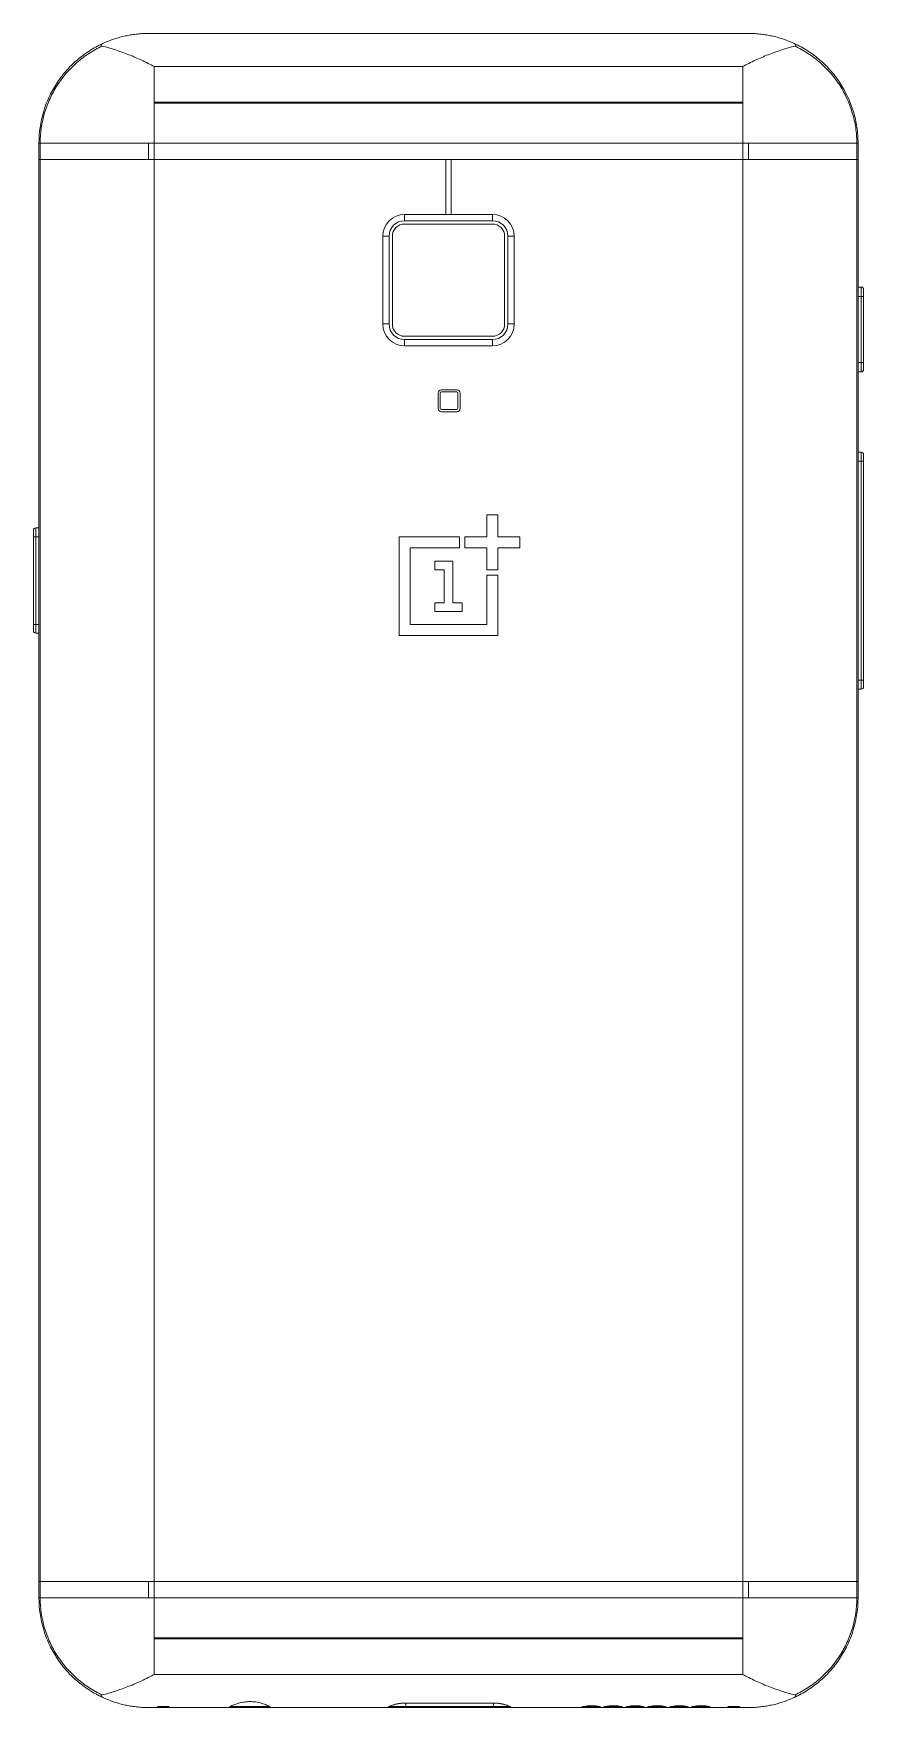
# Paper-space layout '_Bottom' of a CAD drawing. Header units: millimetres. Extents: x -38 to 38, y -76 to 76.
import ezdxf

# ---------------------------------------------------------------- set-up
doc = ezdxf.new("R2010")
doc.units = ezdxf.units.MM

psp = doc.layouts.new('_Bottom')

# ---------------------------------------------------------------- linework, layer by layer
at = {"color": 7, "linetype": 'Continuous', "lineweight": 15}
for p, q in [((-27.35, 76.35), (27.35, 76.35)), ((-26.83, 73.34), (26.83, 73.34)), ((-26.83, 70.07), (-26.83, 73.34)), ((26.83, 73.34), (26.83, 70.07)), ((26.83, 70.07), (-26.83, 70.07)), ((-26.83, 66.35), (-26.83, 69.98)), ((-26.83, 69.98), (26.83, 69.98)), ((26.83, 69.98), (26.83, 66.35)), ((-37.37, 64.85), (-37.37, 66.35)), ((-37.37, 66.35), (-37.24, 66.35)), ((-37.24, 64.85), (-37.24, 66.35)), ((-27.36, 64.85), (-27.36, 66.35)), ((-26.83, 64.85), (-26.83, 66.35)), ((-26.83, 66.35), (26.83, 66.35)), ((26.83, 64.85), (26.83, 66.35)), ((27.36, 64.85), (27.36, 66.35)), ((37.24, 64.85), (37.24, 66.35)), ((37.24, 66.35), (37.37, 66.35)), ((37.37, 64.85), (37.37, 66.35)), ((-37.37, 64.85), (-37.24, 64.85)), ((-37.35, -64.85), (-37.35, 64.85)), ((-37.24, 64.85), (-37.24, -64.85)), ((-26.83, 64.85), (26.83, 64.85)), ((-26.83, -64.85), (-26.83, 64.85)), ((-0.25, 64.85), (-0.25, 59.85)), ((0.25, 59.85), (0.25, 64.85)), ((26.83, 64.85), (26.83, -64.85)), ((37.24, -64.85), (37.24, 64.85)), ((37.24, 64.85), (37.37, 64.85)), ((37.35, 64.85), (37.35, -64.85)), ((4, 59.85), (-4, 59.85)), ((-4, 59.85), (-4, 59.27)), ((4, 59.85), (4, 59.27)), ((4, 59.27), (-4, 59.27)), ((4, 58.97), (-4, 58.97)), ((-6, 57.85), (-5.42, 57.85)), ((-6, 57.85), (-6, 49.85)), ((-5.42, 57.85), (-5.42, 49.85)), ((-5.12, 57.85), (-5.12, 49.85)), ((5.12, 49.85), (5.12, 57.85)), ((5.42, 49.85), (5.42, 57.85)), ((5.42, 57.85), (6, 57.85)), ((6, 49.85), (6, 57.85)), ((37.65, 53.22), (37.35, 53.22)), ((37.85, 52.35), (37.35, 52.35)), ((37.65, 45.48), (37.65, 53.22)), ((37.85, 53.02), (37.85, 45.68)), ((-6, 49.85), (-5.42, 49.85)), ((5.42, 49.85), (6, 49.85)), ((-4, 48.73), (4, 48.73)), ((-4, 48.43), (4, 48.43)), ((-4, 48.43), (-4, 47.85)), ((-4, 47.85), (4, 47.85)), ((4, 48.43), (4, 47.85)), ((37.85, 46.35), (37.35, 46.35)), ((37.35, 45.48), (37.65, 45.48)), ((-0.95, 43.55), (-0.95, 42.15)), ((-0.75, 43.55), (-0.75, 42.15)), ((0.75, 43.85), (-0.65, 43.85)), ((0.75, 43.65), (-0.65, 43.65)), ((0.85, 42.15), (0.85, 43.55)), ((1.05, 42.15), (1.05, 43.55)), ((-0.65, 42.05), (0.75, 42.05)), ((-0.65, 41.85), (0.75, 41.85)), ((37.65, 38.15), (37.35, 38.15)), ((37.85, 37.35), (37.35, 37.35)), ((37.65, 16.55), (37.65, 38.15)), ((37.85, 37.95), (37.85, 16.75)), ((4.5, 32.43), (3.5, 32.43)), ((3.5, 32.43), (3.5, 30.43)), ((4.5, 30.43), (4.5, 32.43)), ((-37.85, 21.85), (-37.85, 31.05)), ((-37.35, 31.25), (-37.65, 31.25)), ((-37.65, 31.25), (-37.65, 21.65)), ((-37.85, 30.45), (-37.35, 30.45)), ((1, 30.43), (-4.5, 30.43)), ((-4.5, 30.43), (-4.5, 21.43)), ((-3.5, 22.43), (-3.5, 29.43)), ((-3.5, 29.43), (1, 29.43)), ((1, 29.43), (1, 30.43)), ((3.5, 30.43), (1.5, 30.43)), ((1.5, 30.43), (1.5, 29.43)), ((1.5, 29.43), (3.5, 29.43)), ((3.5, 29.43), (3.5, 27.43)), ((6.5, 30.43), (4.5, 30.43)), ((4.5, 27.43), (4.5, 29.43)), ((4.5, 29.43), (6.5, 29.43)), ((6.5, 29.43), (6.5, 30.43)), ((0.4, 28.23), (-1.25, 28.23)), ((-1.25, 28.23), (-1.25, 27.43)), ((0.4, 24.43), (0.4, 28.23)), ((-1.25, 27.43), (-0.4, 27.43)), ((-0.4, 27.43), (-0.4, 24.43)), ((3.5, 27.43), (4.5, 27.43)), ((4.5, 26.93), (3.5, 26.93)), ((3.5, 26.93), (3.5, 22.43)), ((4.5, 21.43), (4.5, 26.93)), ((-0.4, 24.43), (-1.25, 24.43)), ((-1.25, 24.43), (-1.25, 23.63)), ((-1.25, 23.63), (1.25, 23.63)), ((1.25, 24.43), (0.4, 24.43)), ((1.25, 23.63), (1.25, 24.43)), ((-37.85, 22.45), (-37.35, 22.45)), ((-37.65, 21.65), (-37.35, 21.65)), ((-4.5, 21.43), (4.5, 21.43)), ((3.5, 22.43), (-3.5, 22.43)), ((37.85, 17.35), (37.35, 17.35)), ((37.35, 16.55), (37.65, 16.55)), ((-37.37, -64.85), (-37.37, -66.35)), ((-37.37, -64.85), (-37.24, -64.85)), ((-37.24, -64.85), (-37.24, -66.35)), ((-27.36, -64.85), (-27.36, -66.35)), ((-26.83, -64.85), (26.83, -64.85)), ((-26.83, -64.85), (-26.83, -66.35)), ((26.83, -64.85), (26.83, -66.35)), ((27.36, -64.85), (27.36, -66.35)), ((37.24, -64.85), (37.24, -66.35)), ((37.24, -64.85), (37.37, -64.85)), ((37.37, -64.85), (37.37, -66.35)), ((-37.37, -66.35), (-37.24, -66.35)), ((-27.36, -66.35), (27.36, -66.35)), ((-26.83, -69.98), (-26.83, -66.35)), ((26.83, -66.35), (26.83, -69.98)), ((37.24, -66.35), (37.37, -66.35)), ((-26.83, -69.98), (26.83, -69.98)), ((-26.83, -73.34), (-26.83, -70.07)), ((-26.83, -70.07), (26.83, -70.07)), ((26.83, -70.07), (26.83, -73.34)), ((26.83, -73.34), (-26.83, -73.34)), ((-27.35, -76.35), (27.35, -76.35)), ((-19.84, -76.25), (-16.36, -76.25)), ((-5.4, -76.25), (5.59, -76.25)), ((-3.9, -75.94), (4.1, -75.94)), ((-3.9, -75.94), (4.1, -75.94)), ((-3.9, -75.94), (-3.9, -76.35)), ((4.1, -75.94), (4.1, -76.35)), ((12.27, -76.25), (13.74, -76.25)), ((14.27, -76.25), (15.74, -76.25)), ((16.27, -76.25), (17.74, -76.25)), ((18.27, -76.25), (19.74, -76.25)), ((20.27, -76.25), (21.74, -76.25)), ((22.27, -76.25), (23.74, -76.25)), ((25.5, -76.25), (26.5, -76.25))]:
    psp.add_line(p, q, dxfattribs=at)
at = {"color": 8, "linetype": 'Continuous', "lineweight": 15}
psp.add_line((-26.48, -76.25), (-25.51, -76.25), dxfattribs=at)
at = {"color": 8, "linetype": 'Continuous', "lineweight": 15, "flags": 128}
psp.add_lwpolyline([(-16.26, -76.32), (-16.25, -76.32), (-16.26, -76.35), (-16.26, -76.35), (-16.26, -76.35)], dxfattribs=at)
at = {"color": 7, "linetype": 'Continuous', "lineweight": 15}
for centre, radius, start, end in [((-4, 57.85), 2, 90, 180), ((4, 57.85), 2, 0, 90), ((-4, 57.85), 1.42, 90, 180), ((-4, 57.85), 1.12, 90, 180), ((4, 57.85), 1.42, 0, 90), ((4, 57.85), 1.12, 0, 90), ((37.65, 53.02), 0.2, 0, 90), ((-4, 49.85), 2, 180, 270), ((-4, 49.85), 1.42, 180, 270), ((-4, 49.85), 1.12, 180, 270), ((4, 49.85), 1.42, 270, 0), ((4, 49.85), 1.12, 270, 0), ((4, 49.85), 2, 270, 0), ((37.65, 45.68), 0.2, 270, 360), ((-0.65, 43.55), 0.3, 90, 180), ((-0.65, 43.55), 0.1, 90, 180), ((0.75, 43.55), 0.3, 0, 90), ((0.75, 43.55), 0.1, 360, 90), ((-0.65, 42.15), 0.3, 180, 270), ((-0.65, 42.15), 0.1, 180, 270), ((0.75, 42.15), 0.3, 270, 0), ((0.75, 42.15), 0.1, 270, 360), ((37.65, 37.95), 0.2, 0, 90), ((-37.65, 31.05), 0.2, 90, 180), ((-37.65, 21.85), 0.2, 180, 270), ((37.65, 16.75), 0.2, 270, 0)]:
    psp.add_arc(centre, radius, start, end, dxfattribs=at)
for points, knots in [([(-27.35, 76.35), (-27.46, 76.35), (-27.56, 76.35), (-27.77, 76.34), (-27.87, 76.34), (-28.15, 76.32), (-28.32, 76.3), (-28.66, 76.26), (-28.83, 76.24), (-29.15, 76.19), (-29.31, 76.16), (-29.8, 76.05), (-30.13, 75.96), (-30.82, 75.74), (-31.18, 75.6), (-31.53, 75.43)], [0, 0, 0, 0, 0.0625, 0.0625, 0.125, 0.125, 0.25, 0.25, 0.375, 0.375, 0.5, 0.5, 0.75, 0.75, 1, 1, 1, 1]), ([(31.53, 75.43), (31.18, 75.6), (30.82, 75.74), (30.14, 75.96), (29.8, 76.05), (29.32, 76.16), (29.15, 76.19), (28.83, 76.24), (28.67, 76.26), (28.33, 76.3), (28.15, 76.32), (27.86, 76.34), (27.76, 76.34), (27.56, 76.35), (27.46, 76.35), (27.35, 76.35)], [0, 0, 0, 0, 0.25, 0.25, 0.5, 0.5, 0.625, 0.625, 0.75, 0.75, 0.875, 0.875, 0.9375, 0.9375, 1, 1, 1, 1]), ([(-37.35, 66.35), (-37.35, 67.32), (-37.21, 68.27), (-36.87, 69.41), (-36.8, 69.64), (-36.63, 70.09), (-36.54, 70.31), (-36.24, 70.95), (-36.01, 71.37), (-35.5, 72.16), (-35.21, 72.55), (-34.6, 73.26), (-34.27, 73.59), (-33.73, 74.05), (-33.55, 74.2), (-33.17, 74.48), (-32.97, 74.62), (-32.38, 75.01), (-31.96, 75.24), (-31.53, 75.43)], [0, 0, 0, 0, 0.25, 0.25, 0.3125, 0.3125, 0.375, 0.375, 0.5, 0.5, 0.625, 0.625, 0.75, 0.75, 0.8125, 0.8125, 0.875, 0.875, 1, 1, 1, 1]), ([(-31.59, 75.2), (-32, 75.01), (-32.4, 74.78), (-33.18, 74.28), (-33.55, 74), (-34.23, 73.39), (-34.56, 73.07), (-35.16, 72.38), (-35.43, 72), (-35.93, 71.23), (-36.15, 70.83), (-36.44, 70.2), (-36.53, 69.99), (-36.69, 69.55), (-36.77, 69.33), (-37.1, 68.21), (-37.24, 67.3), (-37.24, 66.35)], [0, 0, 0, 0, 0.125, 0.125, 0.25, 0.25, 0.375, 0.375, 0.5, 0.5, 0.625, 0.625, 0.6875, 0.6875, 0.75, 0.75, 1, 1, 1, 1]), ([(-31.53, 75.43), (-31.56, 75.42), (-31.59, 75.41), (-31.64, 75.37), (-31.66, 75.35), (-31.69, 75.3), (-31.69, 75.27), (-31.65, 75.23), (-31.62, 75.21), (-31.59, 75.2)], [0, 0, 0, 0, 0.25, 0.25, 0.5, 0.5, 0.75, 0.75, 1, 1, 1, 1]), ([(-26.83, 73.34), (-27.02, 73.43), (-27.21, 73.53), (-27.6, 73.72), (-27.79, 73.82), (-28.37, 74.09), (-28.76, 74.26), (-29.95, 74.73), (-30.76, 74.99), (-31.59, 75.2)], [0, 0, 0, 0, 0.125, 0.125, 0.25, 0.25, 0.5, 0.5, 1, 1, 1, 1]), ([(31.59, 75.2), (30.77, 74.99), (29.96, 74.73), (28.76, 74.26), (28.37, 74.09), (27.79, 73.82), (27.59, 73.72), (27.21, 73.53), (27.02, 73.43), (26.83, 73.34)], [0, 0, 0, 0, 0.5, 0.5, 0.75, 0.75, 0.875, 0.875, 1, 1, 1, 1]), ([(31.59, 75.2), (31.62, 75.21), (31.65, 75.23), (31.69, 75.27), (31.69, 75.3), (31.66, 75.35), (31.64, 75.37), (31.59, 75.41), (31.56, 75.42), (31.53, 75.43)], [0, 0, 0, 0, 0.25, 0.25, 0.5, 0.5, 0.75, 0.75, 1, 1, 1, 1]), ([(31.53, 75.43), (31.96, 75.24), (32.38, 75.01), (33.17, 74.5), (33.55, 74.21), (34.27, 73.59), (34.6, 73.26), (35.21, 72.55), (35.5, 72.17), (36.27, 70.97), (36.66, 70.12), (37.07, 68.74), (37.18, 68.27), (37.31, 67.32), (37.35, 66.84), (37.35, 66.35)], [0, 0, 0, 0, 0.125, 0.125, 0.25, 0.25, 0.375, 0.375, 0.5, 0.5, 0.75, 0.75, 0.875, 0.875, 1, 1, 1, 1]), ([(37.24, 66.35), (37.24, 66.82), (37.2, 67.29), (37.07, 68.22), (36.96, 68.68), (36.56, 70.01), (36.18, 70.85), (35.43, 72.01), (35.15, 72.38), (34.56, 73.07), (34.23, 73.39), (33.54, 74), (33.17, 74.28), (32.4, 74.78), (32, 75.01), (31.59, 75.2)], [0, 0, 0, 0, 0.125, 0.125, 0.25, 0.25, 0.5, 0.5, 0.625, 0.625, 0.75, 0.75, 0.875, 0.875, 1, 1, 1, 1]), ([(-26.83, 69.98), (-26.83, 69.99), (-26.83, 70.02), (-26.83, 70.05), (-26.83, 70.07)], [0, 0, 0, 0, 0.498457, 1, 1, 1, 1]), ([(26.83, 70.07), (26.83, 70.05), (26.83, 70.02), (26.83, 69.99), (26.83, 69.98)], [0, 0, 0, 0, 0.5015431, 1, 1, 1, 1]), ([(-37.24, 66.35), (-36.4, 66.35), (-34.63, 66.35), (-31.32, 66.35), (-28.86, 66.35), (-27.36, 66.35)], [0, 0, 0, 0, 0.274999, 0.555154, 1, 1, 1, 1]), ([(-27.36, 66.35), (-27.26, 66.35), (-27.08, 66.35), (-26.91, 66.35), (-26.83, 66.35)], [0, 0, 0, 0, 0.5601057, 1, 1, 1, 1]), ([(26.83, 66.35), (26.93, 66.35), (27.1, 66.35), (27.28, 66.35), (27.36, 66.35)], [0, 0, 0, 0, 0.560105, 1, 1, 1, 1]), ([(27.36, 66.35), (28.32, 66.35), (30.23, 66.35), (32.86, 66.35), (35.2, 66.35), (36.58, 66.35), (37.24, 66.35)], [0, 0, 0, 0, 0.283277, 0.565486, 0.784394, 1, 1, 1, 1]), ([(-37.24, 64.85), (-36.4, 64.85), (-34.63, 64.85), (-31.32, 64.85), (-28.86, 64.85), (-27.36, 64.85)], [0, 0, 0, 0, 0.274999, 0.555154, 1, 1, 1, 1]), ([(-27.36, 64.85), (-27.26, 64.85), (-27.08, 64.85), (-26.91, 64.85), (-26.83, 64.85)], [0, 0, 0, 0, 0.5601057, 1, 1, 1, 1]), ([(26.83, 64.85), (26.93, 64.85), (27.1, 64.85), (27.28, 64.85), (27.36, 64.85)], [0, 0, 0, 0, 0.560105, 1, 1, 1, 1]), ([(27.36, 64.85), (28.32, 64.85), (30.23, 64.85), (32.86, 64.85), (35.2, 64.85), (36.58, 64.85), (37.24, 64.85)], [0, 0, 0, 0, 0.283277, 0.565486, 0.784394, 1, 1, 1, 1]), ([(-37.24, -64.85), (-36.4, -64.85), (-34.63, -64.85), (-31.32, -64.85), (-28.86, -64.85), (-27.36, -64.85)], [0, 0, 0, 0, 0.274999, 0.555154, 1, 1, 1, 1]), ([(-27.36, -64.85), (-27.26, -64.85), (-27.08, -64.85), (-26.9, -64.85), (-26.83, -64.85)], [0, 0, 0, 0, 0.56, 1, 1, 1, 1]), ([(-27.36, -64.85), (-27.26, -64.85), (-27.08, -64.85), (-26.91, -64.85), (-26.83, -64.85)], [0, 0, 0, 0, 0.5601057, 1, 1, 1, 1]), ([(26.83, -64.85), (26.93, -64.85), (27.1, -64.85), (27.28, -64.85), (27.36, -64.85)], [0, 0, 0, 0, 0.56, 1, 1, 1, 1]), ([(26.83, -64.85), (26.93, -64.85), (27.1, -64.85), (27.28, -64.85), (27.36, -64.85)], [0, 0, 0, 0, 0.560105, 1, 1, 1, 1]), ([(27.36, -64.85), (28.32, -64.85), (30.23, -64.85), (32.86, -64.85), (35.2, -64.85), (36.58, -64.85), (37.24, -64.85)], [0, 0, 0, 0, 0.283277, 0.565486, 0.784394, 1, 1, 1, 1]), ([(-31.53, -75.43), (-31.96, -75.24), (-32.38, -75.01), (-32.97, -74.62), (-33.17, -74.48), (-33.55, -74.2), (-33.73, -74.05), (-34.27, -73.59), (-34.6, -73.26), (-35.21, -72.55), (-35.5, -72.16), (-36.01, -71.37), (-36.24, -70.95), (-36.54, -70.31), (-36.63, -70.09), (-36.8, -69.64), (-36.87, -69.41), (-37.21, -68.27), (-37.35, -67.32), (-37.35, -66.35)], [0, 0, 0, 0, 0.125, 0.125, 0.1875, 0.1875, 0.25, 0.25, 0.375, 0.375, 0.5, 0.5, 0.625, 0.625, 0.6875, 0.6875, 0.75, 0.75, 1, 1, 1, 1]), ([(-37.24, -66.35), (-37.24, -67.3), (-37.1, -68.21), (-36.77, -69.33), (-36.69, -69.55), (-36.53, -69.99), (-36.44, -70.2), (-36.15, -70.83), (-35.93, -71.23), (-35.43, -72), (-35.16, -72.38), (-34.56, -73.07), (-34.23, -73.39), (-33.55, -74), (-33.18, -74.28), (-32.4, -74.78), (-32, -75.01), (-31.59, -75.2)], [0, 0, 0, 0, 0.25, 0.25, 0.3125, 0.3125, 0.375, 0.375, 0.5, 0.5, 0.625, 0.625, 0.75, 0.75, 0.875, 0.875, 1, 1, 1, 1]), ([(-31.85, -66.35), (-32.02, -66.35), (-32.34, -66.35), (-32.83, -66.35), (-33.31, -66.35), (-33.77, -66.35), (-34.23, -66.35), (-34.69, -66.35), (-35.13, -66.35), (-35.57, -66.35), (-36, -66.35), (-36.42, -66.35), (-36.83, -66.35), (-37.1, -66.35), (-37.24, -66.35)], [0, 0, 0, 0, 0.088721, 0.176342, 0.262896, 0.348417, 0.432942, 0.516508, 0.599153, 0.680917, 0.761841, 0.841966, 0.921338, 1, 1, 1, 1]), ([(-37.24, -66.35), (-36.4, -66.35), (-34.63, -66.35), (-31.32, -66.35), (-28.86, -66.35), (-27.36, -66.35)], [0, 0, 0, 0, 0.274999, 0.555154, 1, 1, 1, 1]), ([(-27.36, -66.35), (-27.56, -66.35), (-27.95, -66.35), (-28.53, -66.35), (-29.11, -66.35), (-29.67, -66.35), (-30.23, -66.35), (-30.78, -66.35), (-31.32, -66.35), (-31.68, -66.35), (-31.85, -66.35)], [0, 0, 0, 0, 0.131291, 0.260709, 0.38829, 0.514071, 0.638091, 0.760391, 0.881012, 1, 1, 1, 1]), ([(-27.36, -66.35), (-27.26, -66.35), (-27.08, -66.35), (-26.91, -66.35), (-26.83, -66.35)], [0, 0, 0, 0, 0.5601057, 1, 1, 1, 1]), ([(26.83, -66.35), (26.93, -66.35), (27.1, -66.35), (27.28, -66.35), (27.36, -66.35)], [0, 0, 0, 0, 0.560105, 1, 1, 1, 1]), ([(30.23, -66.35), (30.04, -66.35), (29.67, -66.35), (29.1, -66.35), (28.53, -66.35), (27.95, -66.35), (27.55, -66.35), (27.36, -66.35)], [0, 0, 0, 0, 0.194375, 0.391503, 0.591445, 0.794259, 1, 1, 1, 1]), ([(27.36, -66.35), (28.32, -66.35), (30.23, -66.35), (32.86, -66.35), (35.2, -66.35), (36.58, -66.35), (37.24, -66.35)], [0, 0, 0, 0, 0.283277, 0.565486, 0.784394, 1, 1, 1, 1]), ([(35.2, -66.35), (35.06, -66.35), (34.78, -66.35), (34.36, -66.35), (33.93, -66.35), (33.49, -66.35), (33.04, -66.35), (32.59, -66.35), (32.13, -66.35), (31.67, -66.35), (31.19, -66.35), (30.71, -66.35), (30.39, -66.35), (30.23, -66.35)], [0, 0, 0, 0, 0.085938, 0.172769, 0.26053, 0.349256, 0.438979, 0.529731, 0.621545, 0.714451, 0.808476, 0.90365, 1, 1, 1, 1]), ([(37.35, -66.35), (37.35, -67.32), (37.21, -68.27), (36.87, -69.41), (36.8, -69.64), (36.63, -70.09), (36.54, -70.31), (36.24, -70.95), (36.01, -71.37), (35.5, -72.16), (35.21, -72.55), (34.6, -73.26), (34.27, -73.59), (33.73, -74.05), (33.55, -74.2), (33.17, -74.48), (32.97, -74.62), (32.38, -75.01), (31.96, -75.24), (31.53, -75.43)], [0, 0, 0, 0, 0.25, 0.25, 0.3125, 0.3125, 0.375, 0.375, 0.5, 0.5, 0.625, 0.625, 0.75, 0.75, 0.8125, 0.8125, 0.875, 0.875, 1, 1, 1, 1]), ([(31.59, -75.2), (32, -75.01), (32.4, -74.78), (33.18, -74.28), (33.55, -74), (34.23, -73.39), (34.56, -73.07), (35.16, -72.38), (35.43, -72), (35.93, -71.23), (36.15, -70.83), (36.44, -70.2), (36.53, -69.99), (36.69, -69.55), (36.77, -69.33), (37.1, -68.21), (37.24, -67.3), (37.24, -66.35)], [0, 0, 0, 0, 0.125, 0.125, 0.25, 0.25, 0.375, 0.375, 0.5, 0.5, 0.625, 0.625, 0.6875, 0.6875, 0.75, 0.75, 1, 1, 1, 1]), ([(37.24, -66.35), (37.1, -66.35), (36.84, -66.35), (36.44, -66.35), (36.03, -66.35), (35.62, -66.35), (35.34, -66.35), (35.2, -66.35)], [0, 0, 0, 0, 0.196362, 0.394438, 0.594336, 0.796156, 1, 1, 1, 1]), ([(-26.83, -70.07), (-26.83, -70.05), (-26.83, -70.02), (-26.83, -69.99), (-26.83, -69.98)], [0, 0, 0, 0, 0.501543, 1, 1, 1, 1]), ([(26.83, -69.98), (26.83, -69.99), (26.83, -70.02), (26.83, -70.05), (26.83, -70.07)], [0, 0, 0, 0, 0.498457, 1, 1, 1, 1]), ([(-31.59, -75.2), (-30.76, -74.99), (-29.95, -74.73), (-28.76, -74.26), (-28.37, -74.09), (-27.79, -73.82), (-27.6, -73.72), (-27.21, -73.53), (-27.02, -73.43), (-26.83, -73.34)], [0, 0, 0, 0, 0.5, 0.5, 0.75, 0.75, 0.875, 0.875, 1, 1, 1, 1]), ([(26.83, -73.34), (27.02, -73.43), (27.21, -73.53), (27.6, -73.72), (27.79, -73.82), (28.37, -74.09), (28.76, -74.26), (29.95, -74.73), (30.76, -74.99), (31.59, -75.2)], [0, 0, 0, 0, 0.125, 0.125, 0.25, 0.25, 0.5, 0.5, 1, 1, 1, 1]), ([(-31.59, -75.2), (-31.62, -75.21), (-31.65, -75.23), (-31.69, -75.27), (-31.69, -75.3), (-31.66, -75.35), (-31.64, -75.37), (-31.59, -75.41), (-31.56, -75.42), (-31.53, -75.43)], [0, 0, 0, 0, 0.25, 0.25, 0.5, 0.5, 0.75, 0.75, 1, 1, 1, 1]), ([(-31.53, -75.43), (-31.18, -75.6), (-30.82, -75.74), (-30.14, -75.96), (-29.8, -76.05), (-29.32, -76.16), (-29.15, -76.19), (-28.83, -76.24), (-28.67, -76.26), (-28.33, -76.3), (-28.15, -76.32), (-27.86, -76.34), (-27.76, -76.34), (-27.56, -76.35), (-27.46, -76.35), (-27.35, -76.35)], [0, 0, 0, 0, 0.25, 0.25, 0.5, 0.5, 0.625, 0.625, 0.75, 0.75, 0.875, 0.875, 0.9375, 0.9375, 1, 1, 1, 1]), ([(-26.59, -76.35), (-26.62, -76.33), (-26.57, -76.31), (-26.34, -76.26), (-26.17, -76.25), (-25.83, -76.25), (-25.66, -76.26), (-25.43, -76.31), (-25.38, -76.33), (-25.41, -76.35)], [0, 0, 0, 0, 0.25, 0.25, 0.5, 0.5, 0.75, 0.75, 1, 1, 1, 1]), ([(-26.59, -76.35), (-26.58, -76.35), (-26.57, -76.35), (-26.56, -76.34), (-26.55, -76.34), (-26.54, -76.33), (-26.53, -76.33), (-26.52, -76.32), (-26.52, -76.31), (-26.51, -76.3), (-26.5, -76.29), (-26.5, -76.28), (-26.5, -76.27), (-26.5, -76.27), (-26.5, -76.26), (-26.5, -76.26), (-26.5, -76.25), (-26.5, -76.25), (-26.5, -76.25)], [0, 0, 0, 0, 0.0000335251, 0.0000335251, 0.0000335251, 0.0000670493, 0.0000670493, 0.0000670493, 0.0001005906, 0.0001005906, 0.0001005906, 0.0001341925, 0.0001341925, 0.0001341925, 0.0001494867, 0.0001494867, 0.0001494867, 0.0001548692, 0.0001548692, 0.0001548692, 0.0001548692]), ([(-25.41, -76.35), (-25.42, -76.35), (-25.43, -76.35), (-25.44, -76.34), (-25.45, -76.34), (-25.46, -76.33), (-25.47, -76.33), (-25.48, -76.32), (-25.48, -76.31), (-25.49, -76.3), (-25.5, -76.29), (-25.5, -76.28), (-25.5, -76.27), (-25.5, -76.27), (-25.5, -76.26), (-25.5, -76.26), (-25.5, -76.25), (-25.5, -76.25), (-25.5, -76.25)], [0, 0, 0, 0, 0.0000335251, 0.0000335251, 0.0000335251, 0.0000670493, 0.0000670493, 0.0000670493, 0.0001005906, 0.0001005906, 0.0001005906, 0.0001341925, 0.0001341925, 0.0001341925, 0.0001494867, 0.0001494867, 0.0001494867, 0.0001548692, 0.0001548692, 0.0001548692, 0.0001548692]), ([(-19.94, -76.35), (-19.93, -76.35), (-19.92, -76.35), (-19.91, -76.34), (-19.9, -76.34), (-19.89, -76.33), (-19.88, -76.33), (-19.87, -76.32), (-19.87, -76.31), (-19.86, -76.3), (-19.85, -76.29), (-19.85, -76.28), (-19.85, -76.27), (-19.85, -76.27), (-19.85, -76.26), (-19.84, -76.26), (-19.84, -76.25), (-19.84, -76.25), (-19.84, -76.25)], [0, 0, 0, 0, 0.0000335314, 0.0000335314, 0.0000335314, 0.0000670612, 0.0000670612, 0.0000670612, 0.0001006149, 0.0001006149, 0.0001006149, 0.0001342263, 0.0001342263, 0.0001342263, 0.0001496447, 0.0001496447, 0.0001496447, 0.000155341, 0.000155341, 0.000155341, 0.000155341]), ([(-19.93, -76.32), (-19.93, -76.3), (-19.93, -76.26), (-19.7, -76.15), (-19.29, -76), (-18.77, -75.86), (-18.24, -75.8), (-17.68, -75.82), (-17.14, -75.93), (-16.66, -76.09), (-16.34, -76.23), (-16.28, -76.29), (-16.26, -76.32)], [0, 0, 0, 0, 0.059593, 0.173589, 0.284973, 0.387639, 0.489943, 0.561985, 0.675542, 0.787902, 0.897948, 1, 1, 1, 1]), ([(-16.26, -76.35), (-16.27, -76.35), (-16.28, -76.35), (-16.29, -76.34), (-16.3, -76.34), (-16.31, -76.33), (-16.32, -76.33), (-16.33, -76.32), (-16.34, -76.31), (-16.34, -76.3), (-16.35, -76.29), (-16.35, -76.28), (-16.36, -76.27), (-16.36, -76.27), (-16.36, -76.26), (-16.36, -76.26), (-16.36, -76.25), (-16.36, -76.25), (-16.36, -76.25)], [0, 0, 0, 0, 0.0000335314, 0.0000335314, 0.0000335314, 0.0000670612, 0.0000670612, 0.0000670612, 0.0001006149, 0.0001006149, 0.0001006149, 0.0001342263, 0.0001342263, 0.0001342263, 0.0001496447, 0.0001496447, 0.0001496447, 0.000155341, 0.000155341, 0.000155341, 0.000155341]), ([(-5.49, -76.35), (-5.51, -76.34), (-5.51, -76.32), (-5.48, -76.29), (-5.46, -76.27), (-5.39, -76.23), (-5.35, -76.21), (-5.24, -76.17), (-5.17, -76.15), (-4.95, -76.08), (-4.77, -76.03), (-4.46, -75.98), (-4.35, -75.96), (-4.13, -75.94), (-4.02, -75.94), (-3.9, -75.94)], [0, 0, 0, 0, 0.125, 0.125, 0.25, 0.25, 0.375, 0.375, 0.5, 0.5, 0.75, 0.75, 0.875, 0.875, 1, 1, 1, 1]), ([(-5.49, -76.35), (-5.48, -76.35), (-5.47, -76.35), (-5.46, -76.34), (-5.45, -76.34), (-5.44, -76.33), (-5.43, -76.33), (-5.42, -76.32), (-5.42, -76.31), (-5.41, -76.3), (-5.4, -76.29), (-5.4, -76.28), (-5.4, -76.27), (-5.4, -76.27), (-5.4, -76.26), (-5.4, -76.26), (-5.4, -76.25), (-5.4, -76.25), (-5.4, -76.25)], [0, 0, 0, 0, 0.000033531, 0.000033531, 0.000033531, 0.0000670606, 0.0000670606, 0.0000670606, 0.0001006136, 0.0001006136, 0.0001006136, 0.0001342245, 0.0001342245, 0.0001342245, 0.0001495025, 0.0001495025, 0.0001495025, 0.0001551788, 0.0001551788, 0.0001551788, 0.0001551788]), ([(-5.41, -76.26), (-5.41, -76.26), (-5.42, -76.27), (-5.37, -76.23), (-5.26, -76.19), (-5.04, -76.11), (-4.74, -76.03), (-4.38, -75.97), (-4.07, -75.94), (-3.91, -75.95), (-3.87, -75.95)], [0, 0, 0, 0, 0.023893, 0.129185, 0.267687, 0.432397, 0.606896, 0.783944, 0.956243, 1, 1, 1, 1]), ([(4.1, -75.94), (4.21, -75.94), (4.32, -75.94), (4.55, -75.96), (4.65, -75.98), (4.96, -76.03), (5.14, -76.08), (5.36, -76.15), (5.43, -76.17), (5.54, -76.21), (5.58, -76.23), (5.65, -76.27), (5.68, -76.29), (5.7, -76.32), (5.7, -76.34), (5.69, -76.35)], [0, 0, 0, 0, 0.125, 0.125, 0.25, 0.25, 0.5, 0.5, 0.625, 0.625, 0.75, 0.75, 0.875, 0.875, 1, 1, 1, 1]), ([(4.17, -75.95), (4.24, -75.95), (4.43, -75.95), (4.74, -76), (5.07, -76.07), (5.35, -76.15), (5.53, -76.21), (5.61, -76.27), (5.6, -76.26), (5.6, -76.26)], [0, 0, 0, 0, 0.087175, 0.261408, 0.441006, 0.627258, 0.813936, 0.951235, 1, 1, 1, 1]), ([(5.69, -76.35), (5.68, -76.35), (5.66, -76.35), (5.65, -76.34), (5.64, -76.34), (5.63, -76.33), (5.63, -76.33), (5.62, -76.32), (5.61, -76.31), (5.6, -76.3), (5.6, -76.29), (5.59, -76.28), (5.59, -76.27), (5.59, -76.27), (5.59, -76.26), (5.59, -76.26), (5.59, -76.25), (5.59, -76.25), (5.59, -76.25)], [0, 0, 0, 0, 0.000033531, 0.000033531, 0.000033531, 0.0000670606, 0.0000670606, 0.0000670606, 0.0001006136, 0.0001006136, 0.0001006136, 0.0001342245, 0.0001342245, 0.0001342245, 0.0001495025, 0.0001495025, 0.0001495025, 0.0001551788, 0.0001551788, 0.0001551788, 0.0001551788]), ([(12.18, -76.35), (12.13, -76.32), (12.19, -76.28), (12.43, -76.23), (12.53, -76.21), (12.75, -76.19), (12.88, -76.18), (13.13, -76.18), (13.26, -76.19), (13.49, -76.21), (13.59, -76.23), (13.75, -76.26), (13.8, -76.28), (13.86, -76.32), (13.87, -76.34), (13.84, -76.35)], [0, 0, 0, 0, 0.25, 0.25, 0.375, 0.375, 0.5, 0.5, 0.625, 0.625, 0.75, 0.75, 0.875, 0.875, 1, 1, 1, 1]), ([(12.18, -76.35), (12.19, -76.35), (12.2, -76.35), (12.21, -76.34), (12.22, -76.34), (12.23, -76.33), (12.24, -76.33), (12.24, -76.32), (12.25, -76.31), (12.26, -76.3), (12.26, -76.29), (12.27, -76.28), (12.27, -76.27), (12.27, -76.27), (12.27, -76.26), (12.27, -76.26), (12.27, -76.25), (12.27, -76.25), (12.27, -76.25)], [0, 0, 0, 0, 0.0000335294, 0.0000335294, 0.0000335294, 0.0000670577, 0.0000670577, 0.0000670577, 0.0001006064, 0.0001006064, 0.0001006064, 0.000134214, 0.000134214, 0.000134214, 0.0001485633, 0.0001485633, 0.0001485633, 0.0001541189, 0.0001541189, 0.0001541189, 0.0001541189]), ([(13.84, -76.35), (13.83, -76.35), (13.82, -76.35), (13.81, -76.34), (13.8, -76.34), (13.79, -76.33), (13.78, -76.33), (13.77, -76.32), (13.76, -76.31), (13.76, -76.3), (13.75, -76.29), (13.75, -76.28), (13.75, -76.27), (13.75, -76.27), (13.74, -76.26), (13.74, -76.26), (13.74, -76.25), (13.74, -76.25), (13.74, -76.25)], [0, 0, 0, 0, 0.0000335294, 0.0000335294, 0.0000335294, 0.0000670577, 0.0000670577, 0.0000670577, 0.0001006064, 0.0001006064, 0.0001006064, 0.000134214, 0.000134214, 0.000134214, 0.0001485633, 0.0001485633, 0.0001485633, 0.0001541189, 0.0001541189, 0.0001541189, 0.0001541189]), ([(14.18, -76.35), (14.13, -76.32), (14.19, -76.28), (14.43, -76.23), (14.53, -76.21), (14.75, -76.19), (14.88, -76.18), (15.13, -76.18), (15.26, -76.19), (15.49, -76.21), (15.59, -76.23), (15.75, -76.26), (15.8, -76.28), (15.86, -76.32), (15.87, -76.34), (15.84, -76.35)], [0, 0, 0, 0, 0.25, 0.25, 0.375, 0.375, 0.5, 0.5, 0.625, 0.625, 0.75, 0.75, 0.875, 0.875, 1, 1, 1, 1]), ([(14.18, -76.35), (14.19, -76.35), (14.2, -76.35), (14.21, -76.34), (14.22, -76.34), (14.23, -76.33), (14.24, -76.33), (14.24, -76.32), (14.25, -76.31), (14.26, -76.3), (14.26, -76.29), (14.27, -76.28), (14.27, -76.27), (14.27, -76.27), (14.27, -76.26), (14.27, -76.26), (14.27, -76.25), (14.27, -76.25), (14.27, -76.25)], [0, 0, 0, 0, 0.0000335294, 0.0000335294, 0.0000335294, 0.0000670577, 0.0000670577, 0.0000670577, 0.0001006064, 0.0001006064, 0.0001006064, 0.000134214, 0.000134214, 0.000134214, 0.0001485633, 0.0001485633, 0.0001485633, 0.0001541189, 0.0001541189, 0.0001541189, 0.0001541189]), ([(15.84, -76.35), (15.83, -76.35), (15.82, -76.35), (15.81, -76.34), (15.8, -76.34), (15.79, -76.33), (15.78, -76.33), (15.77, -76.32), (15.76, -76.31), (15.76, -76.3), (15.75, -76.29), (15.75, -76.28), (15.75, -76.27), (15.75, -76.27), (15.74, -76.26), (15.74, -76.26), (15.74, -76.25), (15.74, -76.25), (15.74, -76.25)], [0, 0, 0, 0, 0.0000335294, 0.0000335294, 0.0000335294, 0.0000670577, 0.0000670577, 0.0000670577, 0.0001006064, 0.0001006064, 0.0001006064, 0.000134214, 0.000134214, 0.000134214, 0.0001485633, 0.0001485633, 0.0001485633, 0.0001541189, 0.0001541189, 0.0001541189, 0.0001541189]), ([(16.18, -76.35), (16.13, -76.32), (16.19, -76.28), (16.43, -76.23), (16.53, -76.21), (16.75, -76.19), (16.88, -76.18), (17.13, -76.18), (17.26, -76.19), (17.49, -76.21), (17.59, -76.23), (17.75, -76.26), (17.8, -76.28), (17.86, -76.32), (17.87, -76.34), (17.84, -76.35)], [0, 0, 0, 0, 0.25, 0.25, 0.375, 0.375, 0.5, 0.5, 0.625, 0.625, 0.75, 0.75, 0.875, 0.875, 1, 1, 1, 1]), ([(16.18, -76.35), (16.19, -76.35), (16.2, -76.35), (16.21, -76.34), (16.22, -76.34), (16.23, -76.33), (16.24, -76.33), (16.24, -76.32), (16.25, -76.31), (16.26, -76.3), (16.26, -76.29), (16.27, -76.28), (16.27, -76.27), (16.27, -76.27), (16.27, -76.26), (16.27, -76.26), (16.27, -76.25), (16.27, -76.25), (16.27, -76.25)], [0, 0, 0, 0, 0.0000335294, 0.0000335294, 0.0000335294, 0.0000670577, 0.0000670577, 0.0000670577, 0.0001006064, 0.0001006064, 0.0001006064, 0.000134214, 0.000134214, 0.000134214, 0.0001485633, 0.0001485633, 0.0001485633, 0.0001541189, 0.0001541189, 0.0001541189, 0.0001541189]), ([(17.84, -76.35), (17.83, -76.35), (17.82, -76.35), (17.81, -76.34), (17.8, -76.34), (17.79, -76.33), (17.78, -76.33), (17.77, -76.32), (17.76, -76.31), (17.76, -76.3), (17.75, -76.29), (17.75, -76.28), (17.75, -76.27), (17.75, -76.27), (17.74, -76.26), (17.74, -76.26), (17.74, -76.25), (17.74, -76.25), (17.74, -76.25)], [0, 0, 0, 0, 0.0000335294, 0.0000335294, 0.0000335294, 0.0000670577, 0.0000670577, 0.0000670577, 0.0001006064, 0.0001006064, 0.0001006064, 0.000134214, 0.000134214, 0.000134214, 0.0001485633, 0.0001485633, 0.0001485633, 0.0001541189, 0.0001541189, 0.0001541189, 0.0001541189]), ([(18.18, -76.35), (18.13, -76.32), (18.19, -76.28), (18.43, -76.23), (18.53, -76.21), (18.75, -76.19), (18.88, -76.18), (19.13, -76.18), (19.26, -76.19), (19.49, -76.21), (19.59, -76.23), (19.75, -76.26), (19.8, -76.28), (19.86, -76.32), (19.87, -76.34), (19.84, -76.35)], [0, 0, 0, 0, 0.25, 0.25, 0.375, 0.375, 0.5, 0.5, 0.625, 0.625, 0.75, 0.75, 0.875, 0.875, 1, 1, 1, 1]), ([(18.18, -76.35), (18.19, -76.35), (18.2, -76.35), (18.21, -76.34), (18.22, -76.34), (18.23, -76.33), (18.24, -76.33), (18.24, -76.32), (18.25, -76.31), (18.26, -76.3), (18.26, -76.29), (18.27, -76.28), (18.27, -76.27), (18.27, -76.27), (18.27, -76.26), (18.27, -76.26), (18.27, -76.25), (18.27, -76.25), (18.27, -76.25)], [0, 0, 0, 0, 0.0000335294, 0.0000335294, 0.0000335294, 0.0000670577, 0.0000670577, 0.0000670577, 0.0001006064, 0.0001006064, 0.0001006064, 0.000134214, 0.000134214, 0.000134214, 0.0001485633, 0.0001485633, 0.0001485633, 0.0001541189, 0.0001541189, 0.0001541189, 0.0001541189]), ([(19.84, -76.35), (19.83, -76.35), (19.82, -76.35), (19.81, -76.34), (19.8, -76.34), (19.79, -76.33), (19.78, -76.33), (19.77, -76.32), (19.76, -76.31), (19.76, -76.3), (19.75, -76.29), (19.75, -76.28), (19.75, -76.27), (19.75, -76.27), (19.74, -76.26), (19.74, -76.26), (19.74, -76.25), (19.74, -76.25), (19.74, -76.25)], [0, 0, 0, 0, 0.0000335294, 0.0000335294, 0.0000335294, 0.0000670577, 0.0000670577, 0.0000670577, 0.0001006064, 0.0001006064, 0.0001006064, 0.000134214, 0.000134214, 0.000134214, 0.0001485633, 0.0001485633, 0.0001485633, 0.0001541189, 0.0001541189, 0.0001541189, 0.0001541189]), ([(20.18, -76.35), (20.13, -76.32), (20.19, -76.28), (20.43, -76.23), (20.53, -76.21), (20.75, -76.19), (20.88, -76.18), (21.13, -76.18), (21.26, -76.19), (21.49, -76.21), (21.59, -76.23), (21.75, -76.26), (21.8, -76.28), (21.86, -76.32), (21.87, -76.34), (21.84, -76.35)], [0, 0, 0, 0, 0.25, 0.25, 0.375, 0.375, 0.5, 0.5, 0.625, 0.625, 0.75, 0.75, 0.875, 0.875, 1, 1, 1, 1]), ([(20.18, -76.35), (20.19, -76.35), (20.2, -76.35), (20.21, -76.34), (20.22, -76.34), (20.23, -76.33), (20.24, -76.33), (20.24, -76.32), (20.25, -76.31), (20.26, -76.3), (20.26, -76.29), (20.27, -76.28), (20.27, -76.27), (20.27, -76.27), (20.27, -76.26), (20.27, -76.26), (20.27, -76.25), (20.27, -76.25), (20.27, -76.25)], [0, 0, 0, 0, 0.0000335294, 0.0000335294, 0.0000335294, 0.0000670577, 0.0000670577, 0.0000670577, 0.0001006064, 0.0001006064, 0.0001006064, 0.000134214, 0.000134214, 0.000134214, 0.0001485633, 0.0001485633, 0.0001485633, 0.0001541189, 0.0001541189, 0.0001541189, 0.0001541189]), ([(21.84, -76.35), (21.83, -76.35), (21.82, -76.35), (21.81, -76.34), (21.8, -76.34), (21.79, -76.33), (21.78, -76.33), (21.77, -76.32), (21.76, -76.31), (21.76, -76.3), (21.75, -76.29), (21.75, -76.28), (21.75, -76.27), (21.75, -76.27), (21.74, -76.26), (21.74, -76.26), (21.74, -76.25), (21.74, -76.25), (21.74, -76.25)], [0, 0, 0, 0, 0.0000335294, 0.0000335294, 0.0000335294, 0.0000670577, 0.0000670577, 0.0000670577, 0.0001006064, 0.0001006064, 0.0001006064, 0.000134214, 0.000134214, 0.000134214, 0.0001485633, 0.0001485633, 0.0001485633, 0.0001541189, 0.0001541189, 0.0001541189, 0.0001541189]), ([(22.18, -76.35), (22.13, -76.32), (22.19, -76.28), (22.43, -76.23), (22.53, -76.21), (22.75, -76.19), (22.88, -76.18), (23.13, -76.18), (23.26, -76.19), (23.49, -76.21), (23.59, -76.23), (23.75, -76.26), (23.8, -76.28), (23.86, -76.32), (23.87, -76.34), (23.84, -76.35)], [0, 0, 0, 0, 0.25, 0.25, 0.375, 0.375, 0.5, 0.5, 0.625, 0.625, 0.75, 0.75, 0.875, 0.875, 1, 1, 1, 1]), ([(22.18, -76.35), (22.19, -76.35), (22.2, -76.35), (22.21, -76.34), (22.22, -76.34), (22.23, -76.33), (22.24, -76.33), (22.24, -76.32), (22.25, -76.31), (22.26, -76.3), (22.26, -76.29), (22.27, -76.28), (22.27, -76.27), (22.27, -76.27), (22.27, -76.26), (22.27, -76.26), (22.27, -76.25), (22.27, -76.25), (22.27, -76.25)], [0, 0, 0, 0, 0.0000335294, 0.0000335294, 0.0000335294, 0.0000670577, 0.0000670577, 0.0000670577, 0.0001006064, 0.0001006064, 0.0001006064, 0.000134214, 0.000134214, 0.000134214, 0.0001485633, 0.0001485633, 0.0001485633, 0.0001541189, 0.0001541189, 0.0001541189, 0.0001541189]), ([(23.84, -76.35), (23.83, -76.35), (23.82, -76.35), (23.81, -76.34), (23.8, -76.34), (23.79, -76.33), (23.78, -76.33), (23.77, -76.32), (23.76, -76.31), (23.76, -76.3), (23.75, -76.29), (23.75, -76.28), (23.75, -76.27), (23.75, -76.27), (23.74, -76.26), (23.74, -76.26), (23.74, -76.25), (23.74, -76.25), (23.74, -76.25)], [0, 0, 0, 0, 0.0000335294, 0.0000335294, 0.0000335294, 0.0000670577, 0.0000670577, 0.0000670577, 0.0001006064, 0.0001006064, 0.0001006064, 0.000134214, 0.000134214, 0.000134214, 0.0001485633, 0.0001485633, 0.0001485633, 0.0001541189, 0.0001541189, 0.0001541189, 0.0001541189]), ([(25.41, -76.35), (25.38, -76.33), (25.43, -76.31), (25.66, -76.26), (25.83, -76.25), (26.17, -76.25), (26.34, -76.26), (26.57, -76.31), (26.62, -76.33), (26.59, -76.35)], [0, 0, 0, 0, 0.25, 0.25, 0.5, 0.5, 0.75, 0.75, 1, 1, 1, 1]), ([(25.41, -76.35), (25.42, -76.35), (25.43, -76.35), (25.44, -76.34), (25.45, -76.34), (25.46, -76.33), (25.47, -76.33), (25.48, -76.32), (25.48, -76.31), (25.49, -76.3), (25.5, -76.29), (25.5, -76.28), (25.5, -76.27), (25.5, -76.27), (25.5, -76.26), (25.5, -76.26), (25.5, -76.25), (25.5, -76.25), (25.5, -76.25)], [0, 0, 0, 0, 0.0000335251, 0.0000335251, 0.0000335251, 0.0000670493, 0.0000670493, 0.0000670493, 0.0001005906, 0.0001005906, 0.0001005906, 0.0001341925, 0.0001341925, 0.0001341925, 0.0001494867, 0.0001494867, 0.0001494867, 0.0001548692, 0.0001548692, 0.0001548692, 0.0001548692]), ([(26.59, -76.35), (26.58, -76.35), (26.57, -76.35), (26.56, -76.34), (26.55, -76.34), (26.54, -76.33), (26.53, -76.33), (26.52, -76.32), (26.52, -76.31), (26.51, -76.3), (26.5, -76.29), (26.5, -76.28), (26.5, -76.27), (26.5, -76.27), (26.5, -76.26), (26.5, -76.26), (26.5, -76.25), (26.5, -76.25), (26.5, -76.25)], [0, 0, 0, 0, 0.0000335251, 0.0000335251, 0.0000335251, 0.0000670493, 0.0000670493, 0.0000670493, 0.0001005906, 0.0001005906, 0.0001005906, 0.0001341925, 0.0001341925, 0.0001341925, 0.0001494867, 0.0001494867, 0.0001494867, 0.0001548692, 0.0001548692, 0.0001548692, 0.0001548692]), ([(27.35, -76.35), (27.46, -76.35), (27.56, -76.35), (27.77, -76.34), (27.87, -76.34), (28.15, -76.32), (28.33, -76.3), (28.66, -76.26), (28.83, -76.24), (29.15, -76.19), (29.31, -76.16), (29.8, -76.05), (30.13, -75.96), (30.81, -75.74), (31.18, -75.6), (31.53, -75.43)], [0, 0, 0, 0, 0.0625, 0.0625, 0.125, 0.125, 0.25, 0.25, 0.375, 0.375, 0.5, 0.5, 0.75, 0.75, 1, 1, 1, 1]), ([(31.53, -75.43), (31.56, -75.42), (31.59, -75.41), (31.64, -75.37), (31.66, -75.35), (31.69, -75.3), (31.69, -75.27), (31.65, -75.23), (31.62, -75.21), (31.59, -75.2)], [0, 0, 0, 0, 0.25, 0.25, 0.5, 0.5, 0.75, 0.75, 1, 1, 1, 1])]:
    psp.add_open_spline(points, degree=3, knots=knots, dxfattribs=at)
for points in [[(-37.24, -64.85), (-36.4, -64.85), (-35.52, -64.85), (-34.62, -64.85)], [(-34.62, -64.85), (-33.72, -64.85), (-32.79, -64.85), (-31.85, -64.85)], [(-31.85, -64.85), (-30.37, -64.85), (-28.86, -64.85), (-27.36, -64.85)], [(27.36, -64.85), (30.77, -64.85), (34.25, -64.85), (37.24, -64.85)], [(-26.6, -76.35), (-26.6, -76.35), (-26.59, -76.35), (-26.59, -76.35)], [(-25.41, -76.35), (-25.41, -76.35), (-25.4, -76.35), (-25.4, -76.35)], [(-19.94, -76.35), (-19.94, -76.35), (-19.94, -76.35), (-19.94, -76.35)], [(-16.26, -76.35), (-16.26, -76.35), (-16.26, -76.35), (-16.26, -76.35)], [(-5.5, -76.35), (-5.5, -76.35), (-5.5, -76.35), (-5.49, -76.35)], [(5.69, -76.35), (5.69, -76.35), (5.69, -76.35), (5.69, -76.35)], [(12.17, -76.35), (12.17, -76.35), (12.17, -76.35), (12.18, -76.35)], [(13.84, -76.35), (13.84, -76.35), (13.84, -76.35), (13.84, -76.35)], [(14.17, -76.35), (14.17, -76.35), (14.17, -76.35), (14.18, -76.35)], [(15.84, -76.35), (15.84, -76.35), (15.84, -76.35), (15.84, -76.35)], [(16.17, -76.35), (16.17, -76.35), (16.17, -76.35), (16.18, -76.35)], [(17.84, -76.35), (17.84, -76.35), (17.84, -76.35), (17.84, -76.35)], [(18.17, -76.35), (18.17, -76.35), (18.17, -76.35), (18.18, -76.35)], [(19.84, -76.35), (19.84, -76.35), (19.84, -76.35), (19.84, -76.35)], [(20.17, -76.35), (20.17, -76.35), (20.17, -76.35), (20.18, -76.35)], [(21.84, -76.35), (21.84, -76.35), (21.84, -76.35), (21.84, -76.35)], [(22.17, -76.35), (22.17, -76.35), (22.17, -76.35), (22.18, -76.35)], [(23.84, -76.35), (23.84, -76.35), (23.84, -76.35), (23.84, -76.35)], [(25.4, -76.35), (25.4, -76.35), (25.41, -76.35), (25.41, -76.35)], [(26.59, -76.35), (26.59, -76.35), (26.6, -76.35), (26.6, -76.35)]]:
    psp.add_open_spline(points, degree=3, dxfattribs=at)

doc.saveas('drawing.dxf')
